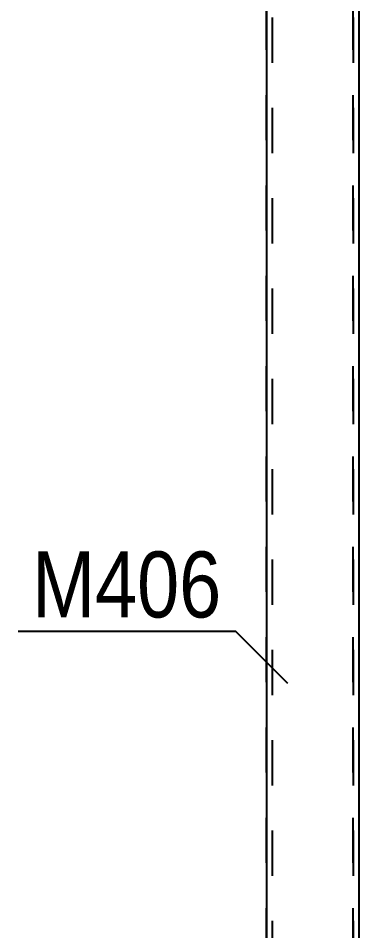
# Model space of a CAD drawing. Header units: millimetres. Extents: x -815 to 374, y -743 to 98.
# Drawn here: x 76.36 to 91.13, y -192.18 to -152.59 of the extents above; entities that cross this region are included whole.
import ezdxf

# ---------------------------------------------------------------- set-up
doc = ezdxf.new("R2010")
doc.units = ezdxf.units.MM
doc.linetypes.add('DXK_LINE_DOT2', pattern=[3.9198, 1.9599, -1.9599])
doc.styles.add('Arial Narrow', font='ARIALN.TTF', dxfattribs={"height": 0.2})

# ---------------------------------------------------------------- blocks, each defined once
blk = doc.blocks.new('Part-232933173-10463 - 10105')
at = {"color": 7, "linetype": 'DXK_LINE_DOT2'}
for p, q in [((87.13, -132.956), (87.13, -236.376)), ((87.37, -132.956), (87.37, -251.956)), ((90.89, -132.956), (90.89, -251.956)), ((91.13, -132.956), (91.13, -236.376))]:
    blk.add_line(p, q, dxfattribs=at)
blk = doc.blocks.new('Part-232933173-10468 - 10105')
at = {"color": 7, "linetype": 'DXK_LINE_DOT2'}
for p, q in [((87.13, -251.956), (87.13, -132.956)), ((87.37, -132.956), (87.37, -251.956)), ((90.89, -251.956), (90.89, -132.956)), ((91.13, -132.956), (91.13, -251.956))]:
    blk.add_line(p, q, dxfattribs=at)
blk = doc.blocks.new('Part-232933173-10473 - 10105')
at = {"color": 2, "linetype": 'Continuous'}
for p, q in [((87.13, -132.956), (87.13, -227.488)), ((91.13, -132.956), (91.13, -227.488))]:
    blk.add_line(p, q, dxfattribs=at)
at = {"color": 7, "linetype": 'DXK_LINE_DOT2'}
for p, q in [((87.37, -132.956), (87.37, -236.376)), ((90.89, -132.956), (90.89, -236.376))]:
    blk.add_line(p, q, dxfattribs=at)
blk = doc.blocks.new('Mark-232933173-10469 - 10105')
at = {"color": 30, "linetype": 'Continuous'}
for p in [(76.361, -179.188), (88.052, -181.454)]:
    blk.add_line(p, (85.785, -179.188), dxfattribs=at)
at = {"color": 0}
blk.add_wipeout([(85.185, -178.588), (85.185, -175.588), (76.961, -175.588), (76.961, -178.588)], dxfattribs=at)
blk.add_wipeout([(85.185, -178.588), (85.185, -175.588), (76.961, -175.588), (76.961, -178.588)], dxfattribs=at)
at = {"color": 3, "style": 'Arial Narrow'}
blk.add_text('M406', height=2.8633, dxfattribs=at).set_placement((76.961, -178.588))

msp = doc.modelspace()

# ---------------------------------------------------------------- block references
for name in ['Part-232933173-10463 - 10105', 'Part-232933173-10468 - 10105', 'Part-232933173-10473 - 10105']:
    msp.add_blockref(name, (0, 0))

# ---------------------------------------------------------------- next in the draw order: block references
msp.add_blockref('Mark-232933173-10469 - 10105', (0, 0))

doc.saveas('drawing.dxf')
